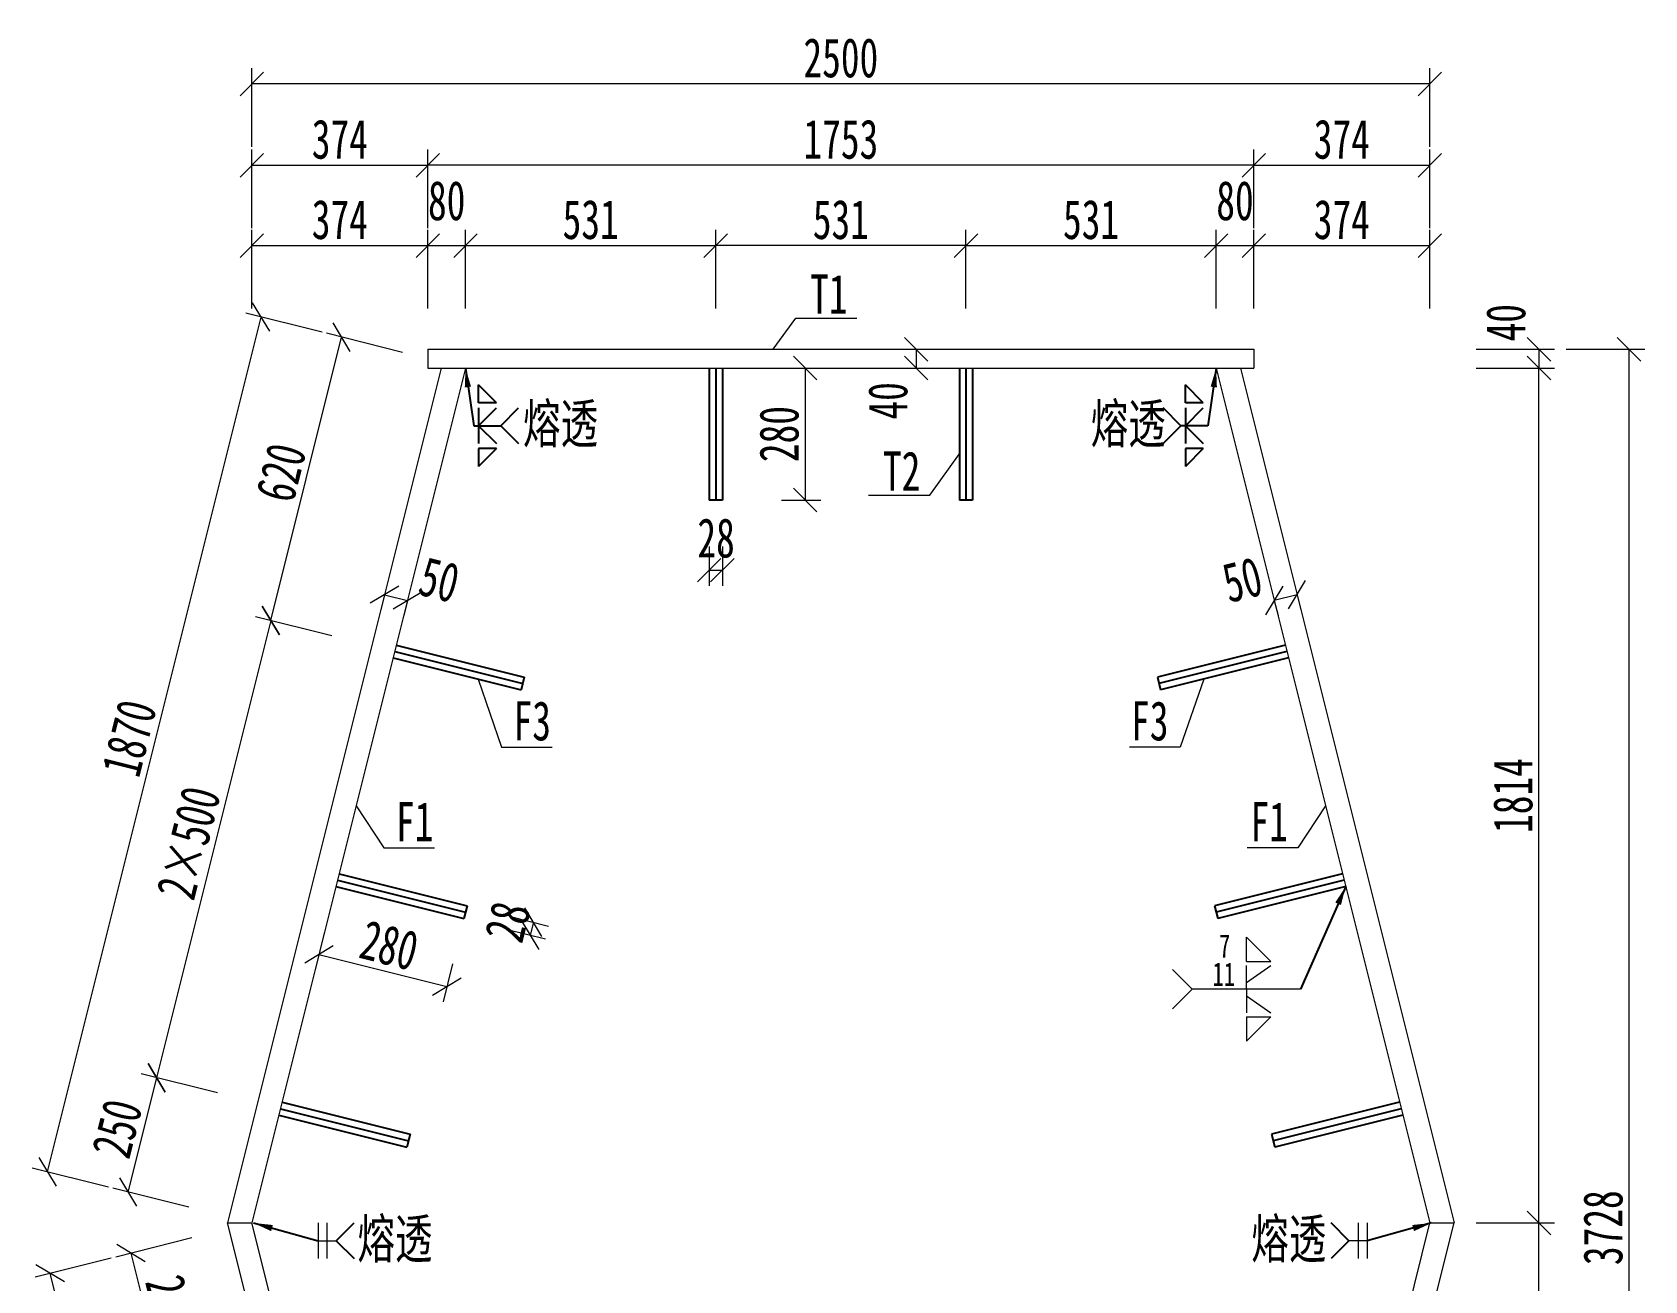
# Model space of a CAD drawing. Header units: millimetres. Extents: x -450182 to -147179, y 306993 to 695793.
# Drawn here: x -425470 to -422048, y 361360 to 364009 of the extents above; entities that cross this region are included whole.
import ezdxf

# ---------------------------------------------------------------- set-up
doc = ezdxf.new("R2010")
doc.units = ezdxf.units.MM
doc.header["$PDMODE"] = 34
doc.linetypes.add('CENTER2', pattern=[28.575, 19.05, -3.175, 3.175, -3.175])
doc.layers.get('Defpoints').update_dxf_attribs({"color": 8})
for name, color, linetype, lineweight in [('标注', 4, 'Continuous', 13), ('横隔板', 6, 'CENTER2', 18), ('细实线', 4, 'Continuous', 15), ('钢板粗线', 1, 'Continuous', 25)]:
    doc.layers.add(name, color=color, linetype=linetype, lineweight=lineweight)
doc.layers.add('焊缝', color=7, linetype='Continuous')
doc.styles.add('111', font='仿宋_GB2312.ttf', dxfattribs={"width": 0.7})
doc.styles.get("Standard").update_dxf_attribs({"font": '仿宋_GB2312.ttf'})
doc.dimstyles.new('200', dxfattribs={"dimscale": 0, "dimtxt": 2.5, "dimasz": 1.5, "dimexe": 1, "dimexo": 1, "dimgap": 0.4, "dimtad": 1, "dimdec": 0, "dimdsep": 46, "dimtxsty": '111', "dimblk": 'OBLIQUE', "dimcen": 0, "dimclrd": 256, "dimclre": 256, "dimclrt": 256, "dimadec": 1, "dimazin": 2, "dimtfac": 1, "dimtdec": 0, "dimtmove": 2, "dimatfit": 3, "dimfxl": 4, "dimfxlon": 1, "dimtolj": 1, "dimlwd": -1, "dimlwe": -1, "dimarcsym": 0})
doc.dimstyles.new('MSteel_1.0_1.0', dxfattribs={"dimtxt": 3, "dimasz": 1.2, "dimexe": 1, "dimexo": 1, "dimgap": 1, "dimtad": 3, "dimtoh": 1, "dimdec": 0, "dimzin": 0, "dimdsep": 46, "dimtxsty": 'Standard', "dimblk": 'ARCHTICK', "dimcen": 0.09, "dimclrd": 3, "dimclre": 3, "dimadec": 0, "dimazin": 0, "dimtfac": 1, "dimtdec": 4, "dimtofl": 0, "dimtmove": 0, "dimatfit": 3, "dimfxl": 1, "dimtolj": 1, "dimtzin": 0, "dimarcsym": 0})

# ---------------------------------------------------------------- blocks, each defined once
blk = doc.blocks.new('_Oblique')
at = {"color": 0, "linetype": 'ByBlock', "lineweight": -2}
blk.add_line((-0.5, -0.5), (0.5, 0.5), dxfattribs=at)
blk = doc.blocks.new('*D638')
at = {"layer": 'Defpoints', "color": 0, "transparency": 16777216}
for p in [(-423595.1, 363336.6), (-423595.1, 363296.6), (-423594.2, 363296.6)]:
    blk.add_point(p, dxfattribs=at)
at = {"layer": '细实线', "transparency": 16777216}
for p, q in [((-423594.2, 363336.6), (-423560.9, 363336.6)), ((-423594.2, 363336.6), (-423594.2, 363296.6)), ((-423594.2, 363296.6), (-423560.9, 363296.6))]:
    blk.add_line(p, q, dxfattribs=at)
at = {"layer": '细实线', "transparency": 16777216, "xscale": 50, "yscale": 50, "zscale": 50}
for p, rotation in [((-423594.2, 363336.6), 90), ((-423594.2, 363296.6), 270)]:
    blk.add_blockref('_Oblique', p, dxfattribs=dict(at, rotation=rotation))
at = {"layer": '细实线', "transparency": 16777216, "insert": (-423653.9, 363227.1), "char_height": 83.33, "attachment_point": 5, "rotation": 90, "style": '111'}
blk.add_mtext('\\A1;40', dxfattribs=at)
blk = doc.blocks.new('*D640')
at = {"layer": 'Defpoints', "color": 0, "transparency": 16777216}
for p in [(-424717.6, 362834.6), (-424669.1, 362822.5), (-424673.8, 362803.7)]:
    blk.add_point(p, dxfattribs=at)
at = {"layer": '细实线', "transparency": 16777216}
for p, q in [((-424722.3, 362815.8), (-424730.4, 362783.5)), ((-424722.3, 362815.8), (-424673.8, 362803.7)), ((-424673.8, 362803.7), (-424681.8, 362771.3))]:
    blk.add_line(p, q, dxfattribs=at)
at = {"layer": '细实线', "transparency": 16777216, "xscale": 50, "yscale": 50, "zscale": 50}
for p, rotation in [((-424722.3, 362815.8), 165.9637565320897), ((-424673.8, 362803.7), 345.9637565320897)]:
    blk.add_blockref('_Oblique', p, dxfattribs=dict(at, rotation=rotation))
at = {"layer": '细实线', "transparency": 16777216, "insert": (-424606.2, 362847.3), "char_height": 83.33, "attachment_point": 5, "rotation": 345.9638, "style": '111'}
blk.add_mtext('\\A1;50', dxfattribs=at)
blk = doc.blocks.new('*D642')
at = {"layer": 'Defpoints', "color": 0, "transparency": 16777216}
for p in [(-424005.5, 363296.6), (-424005.5, 363016.6), (-423829.8, 363016.6)]:
    blk.add_point(p, dxfattribs=at)
at = {"layer": '细实线', "transparency": 16777216}
for p, q in [((-423879.8, 363296.6), (-423796.5, 363296.6)), ((-423829.8, 363296.6), (-423829.8, 363016.6)), ((-423879.8, 363016.6), (-423796.5, 363016.6))]:
    blk.add_line(p, q, dxfattribs=at)
at = {"layer": '细实线', "transparency": 16777216, "xscale": 50, "yscale": 50, "zscale": 50}
for p, rotation in [((-423829.8, 363296.6), 90), ((-423829.8, 363016.6), 270)]:
    blk.add_blockref('_Oblique', p, dxfattribs=dict(at, rotation=rotation))
at = {"layer": '细实线', "transparency": 16777216, "insert": (-423884.8, 363156.6), "char_height": 83.33, "attachment_point": 5, "rotation": 90, "style": '111'}
blk.add_mtext('\\A1;280', dxfattribs=at)
blk = doc.blocks.new('*D643')
at = {"layer": 'Defpoints', "color": 0, "transparency": 16777216}
for p in [(-424033.5, 363016.6), (-424005.5, 363016.6), (-424005.5, 362867.8)]:
    blk.add_point(p, dxfattribs=at)
at = {"layer": '细实线', "transparency": 16777216}
for p, q in [((-424033.5, 362917.8), (-424033.5, 362834.4)), ((-424005.5, 362917.8), (-424005.5, 362834.4)), ((-424033.5, 362867.8), (-424005.5, 362867.8))]:
    blk.add_line(p, q, dxfattribs=at)
at = {"layer": '细实线', "transparency": 16777216, "xscale": 50, "yscale": 50, "zscale": 50, "rotation": 180}
blk.add_blockref('_Oblique', (-424033.5, 362867.8), dxfattribs=at)
at = {"layer": '细实线', "transparency": 16777216, "xscale": 50, "yscale": 50, "zscale": 50}
blk.add_blockref('_Oblique', (-424005.5, 362867.8), dxfattribs=at)
at = {"layer": '细实线', "transparency": 16777216, "insert": (-424018.8, 362935.7), "char_height": 83.33, "attachment_point": 5, "style": '111'}
blk.add_mtext('\\A1;28', dxfattribs=at)
blk = doc.blocks.new('*D644')
at = {"layer": 'Defpoints', "color": 0, "transparency": 16777216}
for p in [(-424825.5, 362196.6), (-424553.9, 362128.7), (-424590, 361984.3)]:
    blk.add_point(p, dxfattribs=at)
at = {"layer": '细实线', "transparency": 16777216}
for p, q in [((-424849.5, 362100.7), (-424869.7, 362019.8)), ((-424861.6, 362052.2), (-424590, 361984.3)), ((-424577.9, 362032.8), (-424598.1, 361951.9))]:
    blk.add_line(p, q, dxfattribs=at)
at = {"layer": '细实线', "transparency": 16777216, "xscale": 50, "yscale": 50, "zscale": 50}
for p, rotation in [((-424861.6, 362052.2), 165.9637565322815), ((-424590, 361984.3), 345.9637565322815)]:
    blk.add_blockref('_Oblique', p, dxfattribs=dict(at, rotation=rotation))
at = {"layer": '细实线', "transparency": 16777216, "insert": (-424712.5, 362071.6), "char_height": 83.33, "attachment_point": 5, "rotation": 345.9638, "style": '111'}
blk.add_mtext('\\A1;280', dxfattribs=at)
blk = doc.blocks.new('*D645')
at = {"layer": 'Defpoints', "color": 0, "transparency": 16777216}
for p in [(-424547.1, 362155.8), (-424553.9, 362128.7), (-424413.3, 362093.5)]:
    blk.add_point(p, dxfattribs=at)
at = {"layer": '细实线', "transparency": 16777216}
for p, q in [((-424461.8, 362105.7), (-424380.9, 362085.4)), ((-424455, 362132.8), (-424374.1, 362112.6)), ((-424406.5, 362120.7), (-424413.3, 362093.5))]:
    blk.add_line(p, q, dxfattribs=at)
at = {"layer": '细实线', "transparency": 16777216, "xscale": 50, "yscale": 50, "zscale": 50}
for p, rotation in [((-424406.5, 362120.7), 75.96375653210245), ((-424413.3, 362093.5), 255.9637565321024)]:
    blk.add_blockref('_Oblique', p, dxfattribs=dict(at, rotation=rotation))
at = {"layer": '细实线', "transparency": 16777216, "insert": (-424461, 362121.6), "char_height": 83.33, "attachment_point": 5, "rotation": 75.9638, "style": '111'}
blk.add_mtext('\\A1;28', dxfattribs=at)
blk = doc.blocks.new('*D915')
at = {"layer": 'Defpoints', "color": 0, "transparency": 16777216}
for p in [(-424630.5, 363556.5), (-424630.5, 363296.6), (-425004, 361482.6)]:
    blk.add_point(p, dxfattribs=at)
at = {"layer": '标注', "transparency": 16777216}
for p, q in [((-425004, 363423.1), (-425004, 363589.8)), ((-424630.5, 363423.1), (-424630.5, 363589.8)), ((-425004, 363556.5), (-424630.5, 363556.5))]:
    blk.add_line(p, q, dxfattribs=at)
at = {"layer": '标注', "transparency": 16777216, "xscale": 49.99999999999995, "yscale": 49.99999999999995, "zscale": 49.99999999999995, "rotation": 180}
blk.add_blockref('_Oblique', (-425004, 363556.5), dxfattribs=at)
at = {"layer": '标注', "transparency": 16777216, "xscale": 49.99999999999995, "yscale": 49.99999999999995, "zscale": 49.99999999999995}
blk.add_blockref('_Oblique', (-424630.5, 363556.5), dxfattribs=at)
at = {"layer": '标注', "transparency": 16777216, "insert": (-424817.3, 363611.5), "char_height": 83.33, "attachment_point": 5, "style": '111'}
blk.add_mtext('\\A1;374', dxfattribs=at)
blk = doc.blocks.new('*D916')
at = {"layer": 'Defpoints', "color": 0, "transparency": 16777216}
for p in [(-424550.5, 363556.5), (-424630.5, 363296.6), (-424550.5, 363296.6)]:
    blk.add_point(p, dxfattribs=at)
at = {"layer": '标注', "transparency": 16777216}
for p, q in [((-424630.5, 363423.1), (-424630.5, 363589.8)), ((-424550.5, 363423.1), (-424550.5, 363589.8)), ((-424630.5, 363556.5), (-424550.5, 363556.5))]:
    blk.add_line(p, q, dxfattribs=at)
at = {"layer": '标注', "transparency": 16777216, "xscale": 49.99999999999995, "yscale": 49.99999999999995, "zscale": 49.99999999999995, "rotation": 180}
blk.add_blockref('_Oblique', (-424630.5, 363556.5), dxfattribs=at)
at = {"layer": '标注', "transparency": 16777216, "xscale": 49.99999999999995, "yscale": 49.99999999999995, "zscale": 49.99999999999995}
blk.add_blockref('_Oblique', (-424550.5, 363556.5), dxfattribs=at)
at = {"layer": '标注', "transparency": 16777216, "insert": (-424590.5, 363651.5), "char_height": 83.33, "attachment_point": 5, "style": '111'}
blk.add_mtext('\\A1;80', dxfattribs=at)
blk = doc.blocks.new('*D662')
at = {"layer": 'Defpoints', "color": 0, "transparency": 16777216}
for p in [(-424019.5, 363556.5), (-424550.5, 363296.6), (-424019.5, 363296.6)]:
    blk.add_point(p, dxfattribs=at)
at = {"layer": '标注', "transparency": 16777216}
for p, q in [((-424550.5, 363423.1), (-424550.5, 363589.8)), ((-424019.5, 363423.1), (-424019.5, 363589.8)), ((-424550.5, 363556.5), (-424019.5, 363556.5))]:
    blk.add_line(p, q, dxfattribs=at)
at = {"layer": '标注', "transparency": 16777216, "xscale": 49.99999999999995, "yscale": 49.99999999999995, "zscale": 49.99999999999995, "rotation": 180}
blk.add_blockref('_Oblique', (-424550.5, 363556.5), dxfattribs=at)
at = {"layer": '标注', "transparency": 16777216, "xscale": 49.99999999999995, "yscale": 49.99999999999995, "zscale": 49.99999999999995}
blk.add_blockref('_Oblique', (-424019.5, 363556.5), dxfattribs=at)
at = {"layer": '标注', "transparency": 16777216, "insert": (-424285, 363611.5), "char_height": 83.33, "attachment_point": 5, "style": '111'}
blk.add_mtext('\\A1;531', dxfattribs=at)
blk = doc.blocks.new('*D917')
at = {"layer": 'Defpoints', "color": 0, "transparency": 16777216}
for p in [(-422957.5, 363556.5), (-423488.5, 363296.6), (-422957.5, 363296.6)]:
    blk.add_point(p, dxfattribs=at)
at = {"layer": '标注', "transparency": 16777216}
for p, q in [((-423488.5, 363423.1), (-423488.5, 363589.8)), ((-422957.5, 363423.1), (-422957.5, 363589.8)), ((-423488.5, 363556.5), (-422957.5, 363556.5))]:
    blk.add_line(p, q, dxfattribs=at)
at = {"layer": '标注', "transparency": 16777216, "xscale": 49.99999999999995, "yscale": 49.99999999999995, "zscale": 49.99999999999995, "rotation": 180}
blk.add_blockref('_Oblique', (-423488.5, 363556.5), dxfattribs=at)
at = {"layer": '标注', "transparency": 16777216, "xscale": 49.99999999999995, "yscale": 49.99999999999995, "zscale": 49.99999999999995}
blk.add_blockref('_Oblique', (-422957.5, 363556.5), dxfattribs=at)
at = {"layer": '标注', "transparency": 16777216, "insert": (-423223, 363611.5), "char_height": 83.33, "attachment_point": 5, "style": '111'}
blk.add_mtext('\\A1;531', dxfattribs=at)
blk = doc.blocks.new('*D663')
at = {"layer": 'Defpoints', "color": 0, "transparency": 16777216}
for p in [(-422877.5, 363556.5), (-422957.5, 363296.6), (-422877.5, 363296.6)]:
    blk.add_point(p, dxfattribs=at)
at = {"layer": '标注', "transparency": 16777216}
for p, q in [((-422957.5, 363423.1), (-422957.5, 363589.8)), ((-422877.5, 363423.1), (-422877.5, 363589.8)), ((-422957.5, 363556.5), (-422877.5, 363556.5))]:
    blk.add_line(p, q, dxfattribs=at)
at = {"layer": '标注', "transparency": 16777216, "xscale": 49.99999999999995, "yscale": 49.99999999999995, "zscale": 49.99999999999995, "rotation": 180}
blk.add_blockref('_Oblique', (-422957.5, 363556.5), dxfattribs=at)
at = {"layer": '标注', "transparency": 16777216, "xscale": 49.99999999999995, "yscale": 49.99999999999995, "zscale": 49.99999999999995}
blk.add_blockref('_Oblique', (-422877.5, 363556.5), dxfattribs=at)
at = {"layer": '标注', "transparency": 16777216, "insert": (-422917.5, 363651.5), "char_height": 83.33, "attachment_point": 5, "style": '111'}
blk.add_mtext('\\A1;80', dxfattribs=at)
blk = doc.blocks.new('*D918')
at = {"layer": 'Defpoints', "color": 0, "transparency": 16777216}
for p in [(-422504, 363556.5), (-422877.5, 363296.6), (-422504, 361482.6)]:
    blk.add_point(p, dxfattribs=at)
at = {"layer": '标注', "transparency": 16777216}
for p, q in [((-422877.5, 363423.1), (-422877.5, 363589.8)), ((-422504, 363423.1), (-422504, 363589.8)), ((-422877.5, 363556.5), (-422504, 363556.5))]:
    blk.add_line(p, q, dxfattribs=at)
at = {"layer": '标注', "transparency": 16777216, "xscale": 49.99999999999995, "yscale": 49.99999999999995, "zscale": 49.99999999999995, "rotation": 180}
blk.add_blockref('_Oblique', (-422877.5, 363556.5), dxfattribs=at)
at = {"layer": '标注', "transparency": 16777216, "xscale": 49.99999999999995, "yscale": 49.99999999999995, "zscale": 49.99999999999995}
blk.add_blockref('_Oblique', (-422504, 363556.5), dxfattribs=at)
at = {"layer": '标注', "transparency": 16777216, "insert": (-422690.8, 363611.5), "char_height": 83.33, "attachment_point": 5, "style": '111'}
blk.add_mtext('\\A1;374', dxfattribs=at)
blk = doc.blocks.new('*D919')
at = {"layer": 'Defpoints', "color": 0, "transparency": 16777216}
for p in [(-424630.5, 363726.9), (-424630.5, 363336.6), (-422877.5, 363336.6)]:
    blk.add_point(p, dxfattribs=at)
at = {"layer": '标注', "transparency": 16777216}
for p, q in [((-424630.5, 363593.6), (-424630.5, 363760.3)), ((-422877.5, 363593.6), (-422877.5, 363760.3)), ((-422877.5, 363726.9), (-424630.5, 363726.9))]:
    blk.add_line(p, q, dxfattribs=at)
at = {"layer": '标注', "transparency": 16777216, "xscale": 49.99999999999995, "yscale": 49.99999999999995, "zscale": 49.99999999999995, "rotation": 180}
blk.add_blockref('_Oblique', (-424630.5, 363726.9), dxfattribs=at)
at = {"layer": '标注', "transparency": 16777216, "xscale": 49.99999999999995, "yscale": 49.99999999999995, "zscale": 49.99999999999995}
blk.add_blockref('_Oblique', (-422877.5, 363726.9), dxfattribs=at)
at = {"layer": '标注', "transparency": 16777216, "insert": (-423754, 363781.9), "char_height": 83.33, "attachment_point": 5, "style": '111'}
blk.add_mtext('\\A1;1753', dxfattribs=at)
blk = doc.blocks.new('*D664')
at = {"layer": 'Defpoints', "color": 0, "transparency": 16777216}
for p in [(-425004, 363899.6), (-425004, 361482.6), (-422504, 361482.6)]:
    blk.add_point(p, dxfattribs=at)
at = {"layer": '细实线', "transparency": 16777216}
for p, q in [((-425004, 363766.2), (-425004, 363932.9)), ((-422504, 363766.2), (-422504, 363932.9)), ((-422504, 363899.6), (-425004, 363899.6))]:
    blk.add_line(p, q, dxfattribs=at)
at = {"layer": '细实线', "transparency": 16777216, "xscale": 50.00000000000004, "yscale": 50.00000000000004, "zscale": 50.00000000000004, "rotation": 180}
blk.add_blockref('_Oblique', (-425004, 363899.6), dxfattribs=at)
at = {"layer": '细实线', "transparency": 16777216, "xscale": 50.00000000000004, "yscale": 50.00000000000004, "zscale": 50.00000000000004}
blk.add_blockref('_Oblique', (-422504, 363899.6), dxfattribs=at)
at = {"layer": '细实线', "transparency": 16777216, "insert": (-423754, 363954.6), "char_height": 83.33, "attachment_point": 5, "style": '111'}
blk.add_mtext('\\A1;2500', dxfattribs=at)
blk = doc.blocks.new('*D667')
at = {"layer": 'Defpoints', "color": 0, "transparency": 16777216}
for p in [(-422504, 361482.6), (-422272.5, 361482.6), (-422957.5, 359668.6)]:
    blk.add_point(p, dxfattribs=at)
at = {"layer": '细实线', "transparency": 16777216}
for p, q in [((-422405.8, 361482.6), (-422239.1, 361482.6)), ((-422272.5, 359668.6), (-422272.5, 361482.6)), ((-422405.8, 359668.6), (-422239.1, 359668.6))]:
    blk.add_line(p, q, dxfattribs=at)
at = {"layer": '细实线', "transparency": 16777216, "xscale": 50.00000000000004, "yscale": 50.00000000000004, "zscale": 50.00000000000004}
for p, rotation in [((-422272.5, 361482.6), 90), ((-422272.5, 359668.6), 270)]:
    blk.add_blockref('_Oblique', p, dxfattribs=dict(at, rotation=rotation))
at = {"layer": '细实线', "transparency": 16777216, "insert": (-422327.5, 360575.6), "char_height": 83.33, "attachment_point": 5, "rotation": 90, "style": '111'}
blk.add_mtext('\\A1;1814', dxfattribs=at)
blk = doc.blocks.new('*D668')
at = {"layer": 'Defpoints', "color": 0, "transparency": 16777216}
for p in [(-422957.5, 363296.6), (-422272.5, 363296.6), (-422504, 361482.6)]:
    blk.add_point(p, dxfattribs=at)
at = {"layer": '细实线', "transparency": 16777216}
for p, q in [((-422405.8, 363296.6), (-422239.1, 363296.6)), ((-422272.5, 361482.6), (-422272.5, 363296.6)), ((-422405.8, 361482.6), (-422239.1, 361482.6))]:
    blk.add_line(p, q, dxfattribs=at)
at = {"layer": '细实线', "transparency": 16777216, "xscale": 50.00000000000004, "yscale": 50.00000000000004, "zscale": 50.00000000000004}
for p, rotation in [((-422272.5, 363296.6), 90), ((-422272.5, 361482.6), 270)]:
    blk.add_blockref('_Oblique', p, dxfattribs=dict(at, rotation=rotation))
at = {"layer": '细实线', "transparency": 16777216, "insert": (-422327.5, 362389.6), "char_height": 83.33, "attachment_point": 5, "rotation": 90, "style": '111'}
blk.add_mtext('\\A1;1814', dxfattribs=at)
blk = doc.blocks.new('*D669')
at = {"layer": 'Defpoints', "color": 0, "transparency": 16777216}
for p in [(-422877.5, 363336.6), (-422877.5, 363296.6), (-422272.5, 363296.6)]:
    blk.add_point(p, dxfattribs=at)
at = {"layer": '标注', "transparency": 16777216}
for p, q in [((-422405.8, 363336.6), (-422239.1, 363336.6)), ((-422272.5, 363336.6), (-422272.5, 363296.6)), ((-422405.8, 363296.6), (-422239.1, 363296.6))]:
    blk.add_line(p, q, dxfattribs=at)
at = {"layer": '标注', "transparency": 16777216, "xscale": 49.99999999999995, "yscale": 49.99999999999995, "zscale": 49.99999999999995}
for p, rotation in [((-422272.5, 363336.6), 90), ((-422272.5, 363296.6), 270)]:
    blk.add_blockref('_Oblique', p, dxfattribs=dict(at, rotation=rotation))
at = {"layer": '标注', "transparency": 16777216, "insert": (-422342.4, 363392.8), "char_height": 83.33, "attachment_point": 5, "rotation": 90, "style": '111'}
blk.add_mtext('\\A1;40', dxfattribs=at)
blk = doc.blocks.new('*D670')
at = {"layer": 'Defpoints', "color": 0, "transparency": 16777216}
for p in [(-422877.5, 363336.6), (-422081.2, 363336.6), (-422877.5, 359608.6)]:
    blk.add_point(p, dxfattribs=at)
at = {"layer": '标注', "transparency": 16777216}
for p, q in [((-422214.6, 363336.6), (-422047.9, 363336.6)), ((-422081.2, 359608.6), (-422081.2, 363336.6)), ((-422214.6, 359608.6), (-422047.9, 359608.6))]:
    blk.add_line(p, q, dxfattribs=at)
at = {"layer": '标注', "transparency": 16777216, "xscale": 49.99999999999995, "yscale": 49.99999999999995, "zscale": 49.99999999999995}
for p, rotation in [((-422081.2, 363336.6), 90), ((-422081.2, 359608.6), 270)]:
    blk.add_blockref('_Oblique', p, dxfattribs=dict(at, rotation=rotation))
at = {"layer": '标注', "transparency": 16777216, "insert": (-422136.2, 361472.6), "char_height": 83.33, "attachment_point": 5, "rotation": 90, "style": '111'}
blk.add_mtext('\\A1;3728', dxfattribs=at)
blk = doc.blocks.new('28-280加劲 无过焊孔')
at = {"layer": 'Defpoints'}
blk.add_line((0, 0), (0, -280), dxfattribs=at)
at = {"layer": '钢板粗线'}
for p, q in [((-14, 0), (-14, -280)), ((14, 0), (14, -280)), ((14, -280), (-14, -280))]:
    blk.add_line(p, q, dxfattribs=at)
blk = doc.blocks.new('*D681')
at = {"layer": 'Defpoints', "color": 0, "transparency": 16777216}
for p in [(-424630.5, 363726.9), (-424630.5, 363467), (-425004, 361653)]:
    blk.add_point(p, dxfattribs=at)
at = {"layer": '标注', "transparency": 16777216}
for p, q in [((-425004, 363593.6), (-425004, 363760.3)), ((-424630.5, 363593.6), (-424630.5, 363760.3)), ((-425004, 363726.9), (-424630.5, 363726.9))]:
    blk.add_line(p, q, dxfattribs=at)
at = {"layer": '标注', "transparency": 16777216, "xscale": 49.99999999999995, "yscale": 49.99999999999995, "zscale": 49.99999999999995, "rotation": 180}
blk.add_blockref('_Oblique', (-425004, 363726.9), dxfattribs=at)
at = {"layer": '标注', "transparency": 16777216, "xscale": 49.99999999999995, "yscale": 49.99999999999995, "zscale": 49.99999999999995}
blk.add_blockref('_Oblique', (-424630.5, 363726.9), dxfattribs=at)
at = {"layer": '标注', "transparency": 16777216, "insert": (-424817.3, 363781.9), "char_height": 83.33, "attachment_point": 5, "style": '111'}
blk.add_mtext('\\A1;374', dxfattribs=at)
blk = doc.blocks.new('*D682')
at = {"layer": 'Defpoints', "color": 0, "transparency": 16777216}
for p in [(-422504, 363726.9), (-422877.5, 363467), (-422504, 361653)]:
    blk.add_point(p, dxfattribs=at)
at = {"layer": '标注', "transparency": 16777216}
for p, q in [((-422877.5, 363593.6), (-422877.5, 363760.3)), ((-422504, 363593.6), (-422504, 363760.3)), ((-422877.5, 363726.9), (-422504, 363726.9))]:
    blk.add_line(p, q, dxfattribs=at)
at = {"layer": '标注', "transparency": 16777216, "xscale": 49.99999999999995, "yscale": 49.99999999999995, "zscale": 49.99999999999995, "rotation": 180}
blk.add_blockref('_Oblique', (-422877.5, 363726.9), dxfattribs=at)
at = {"layer": '标注', "transparency": 16777216, "xscale": 49.99999999999995, "yscale": 49.99999999999995, "zscale": 49.99999999999995}
blk.add_blockref('_Oblique', (-422504, 363726.9), dxfattribs=at)
at = {"layer": '标注', "transparency": 16777216, "insert": (-422690.8, 363781.9), "char_height": 83.33, "attachment_point": 5, "style": '111'}
blk.add_mtext('\\A1;374', dxfattribs=at)
blk = doc.blocks.new('*D734')
at = {"layer": 'Defpoints', "color": 0, "transparency": 16777216}
for p in [(-424019.5, 363556.5), (-424019.5, 363296.6), (-423488.5, 363296.6)]:
    blk.add_point(p, dxfattribs=at)
at = {"layer": '标注', "transparency": 16777216}
for p, q in [((-424019.5, 363423.1), (-424019.5, 363589.8)), ((-423488.5, 363423.1), (-423488.5, 363589.8)), ((-423488.5, 363556.5), (-424019.5, 363556.5))]:
    blk.add_line(p, q, dxfattribs=at)
at = {"layer": '标注', "transparency": 16777216, "xscale": 49.99999999999987, "yscale": 49.99999999999987, "zscale": 49.99999999999987, "rotation": 180}
blk.add_blockref('_Oblique', (-424019.5, 363556.5), dxfattribs=at)
at = {"layer": '标注', "transparency": 16777216, "xscale": 49.99999999999987, "yscale": 49.99999999999987, "zscale": 49.99999999999987}
blk.add_blockref('_Oblique', (-423488.5, 363556.5), dxfattribs=at)
at = {"layer": '标注', "transparency": 16777216, "insert": (-423754, 363611.5), "char_height": 83.33, "attachment_point": 5, "style": '111'}
blk.add_mtext('\\A1;531', dxfattribs=at)
blk = doc.blocks.new('*D751')
at = {"layer": 'Defpoints', "color": 0, "transparency": 16777216}
for p in [(-422839, 362822.5), (-422790.5, 362834.6), (-422834.3, 362803.7)]:
    blk.add_point(p, dxfattribs=at)
at = {"layer": '细实线', "transparency": 16777216}
for p, q in [((-422785.8, 362815.8), (-422834.3, 362803.7)), ((-422834.3, 362803.7), (-422826.2, 362771.3)), ((-422785.8, 362815.8), (-422777.7, 362783.5))]:
    blk.add_line(p, q, dxfattribs=at)
at = {"layer": '细实线', "transparency": 16777216, "xscale": 50, "yscale": 50, "zscale": 50}
for p, rotation in [((-422834.3, 362803.7), 194.0362434679103), ((-422785.8, 362815.8), 14.03624346791034)]:
    blk.add_blockref('_Oblique', p, dxfattribs=dict(at, rotation=rotation))
at = {"layer": '细实线', "transparency": 16777216, "insert": (-422901.9, 362847.3), "char_height": 83.33, "attachment_point": 5, "rotation": 14.0362, "style": '111'}
blk.add_mtext('\\A1;50', dxfattribs=at)
blk = doc.blocks.new('*D805')
at = {"layer": 'Defpoints', "color": 0, "transparency": 16777216}
for p in [(-424700.9, 362695.2), (-425206.2, 361790.8), (-424943.4, 361725.1)]:
    blk.add_point(p, dxfattribs=at)
at = {"layer": '标注', "transparency": 16777216}
for p, q in [((-424963.7, 362761), (-425206.2, 361790.8)), ((-424834.4, 362728.6), (-424996, 362769)), ((-425076.9, 361758.5), (-425238.6, 361798.9))]:
    blk.add_line(p, q, dxfattribs=at)
at = {"layer": '标注', "transparency": 16777216, "xscale": 50, "yscale": 50, "zscale": 50}
for p, rotation in [((-424963.7, 362761), 75.96375653227655), ((-425206.2, 361790.8), 255.9637565322766)]:
    blk.add_blockref('_Oblique', p, dxfattribs=dict(at, rotation=rotation))
at = {"layer": '标注', "transparency": 16777216, "insert": (-425138.3, 362289.2), "char_height": 83.33, "attachment_point": 5, "rotation": 75.9638, "style": '111'}
blk.add_mtext('\\A1;2×500', dxfattribs=at)
blk = doc.blocks.new('*D806')
at = {"layer": 'Defpoints', "color": 0, "transparency": 16777216}
for p in [(-424943.4, 361725.1), (-425266.9, 361548.3), (-425004, 361482.6)]:
    blk.add_point(p, dxfattribs=at)
at = {"layer": '标注', "transparency": 16777216}
for p, q in [((-425076.9, 361758.5), (-425238.6, 361798.9)), ((-425206.2, 361790.8), (-425266.9, 361548.3)), ((-425137.5, 361515.9), (-425299.2, 361556.4))]:
    blk.add_line(p, q, dxfattribs=at)
at = {"layer": '标注', "transparency": 16777216, "xscale": 50, "yscale": 50, "zscale": 50}
for p, rotation in [((-425206.2, 361790.8), 75.96375653126464), ((-425266.9, 361548.3), 255.9637565312646)]:
    blk.add_blockref('_Oblique', p, dxfattribs=dict(at, rotation=rotation))
at = {"layer": '标注', "transparency": 16777216, "insert": (-425289.9, 361682.9), "char_height": 83.33, "attachment_point": 5, "rotation": 75.9638, "style": '111'}
blk.add_mtext('\\A1;250', dxfattribs=at)
blk = doc.blocks.new('*D807')
at = {"layer": 'Defpoints', "color": 0, "transparency": 16777216}
for p in [(-425004, 361482.6), (-424943.4, 361240), (-425199.9, 361175.9)]:
    blk.add_point(p, dxfattribs=at)
at = {"layer": '标注', "transparency": 16777216}
for p, q in [((-425131.1, 361450.8), (-425292.8, 361410.4)), ((-425260.5, 361418.5), (-425199.9, 361175.9)), ((-425070.5, 361208.3), (-425232.2, 361167.8))]:
    blk.add_line(p, q, dxfattribs=at)
at = {"layer": '标注', "transparency": 16777216, "xscale": 50, "yscale": 50, "zscale": 50}
for p, rotation in [((-425260.5, 361418.5), 104.0362434683212), ((-425199.9, 361175.9), 284.0362434683212)]:
    blk.add_blockref('_Oblique', p, dxfattribs=dict(at, rotation=rotation))
at = {"layer": '标注', "transparency": 16777216, "insert": (-425176.8, 361310.5), "char_height": 83.33, "attachment_point": 5, "rotation": 284.0362, "style": '111'}
blk.add_mtext('\\A1;250', dxfattribs=at)
blk = doc.blocks.new('*D821')
at = {"layer": 'Defpoints', "color": 0, "transparency": 16777216}
for p in [(-424813.4, 363362.3), (-424550.5, 363296.6), (-424700.9, 362695.2)]:
    blk.add_point(p, dxfattribs=at)
at = {"layer": '标注', "transparency": 16777216}
for p, q in [((-424684, 363329.9), (-424845.7, 363370.4)), ((-424963.7, 362761), (-424813.4, 363362.3)), ((-424834.4, 362728.6), (-424996, 362769))]:
    blk.add_line(p, q, dxfattribs=at)
at = {"layer": '标注', "transparency": 16777216, "xscale": 49.99999999999987, "yscale": 49.99999999999987, "zscale": 49.99999999999987}
for p, rotation in [((-424813.4, 363362.3), 75.96375653207222), ((-424963.7, 362761), 255.9637565320722)]:
    blk.add_blockref('_Oblique', p, dxfattribs=dict(at, rotation=rotation))
at = {"layer": '标注', "transparency": 16777216, "insert": (-424941.9, 363075), "char_height": 83.33, "attachment_point": 5, "rotation": 75.9638, "style": '111'}
blk.add_mtext('\\A1;620', dxfattribs=at)
blk = doc.blocks.new('*D1016')
at = {"layer": 'Defpoints', "color": 0, "transparency": 16777216}
for p in [(-425004, 361482.6), (-425431.9, 361375.6), (-424550.5, 359668.6)]:
    blk.add_point(p, dxfattribs=at)
at = {"layer": '标注', "transparency": 16777216}
for p, q in [((-425302.6, 361407.9), (-425464.2, 361367.5)), ((-424978.4, 359561.6), (-425431.9, 361375.6)), ((-424849.1, 359593.9), (-425010.7, 359553.5))]:
    blk.add_line(p, q, dxfattribs=at)
at = {"layer": '标注', "transparency": 16777216, "xscale": 49.99999999999987, "yscale": 49.99999999999987, "zscale": 49.99999999999987}
for p, rotation in [((-425431.9, 361375.6), 104.0362434679265), ((-424978.4, 359561.6), 284.0362434679265)]:
    blk.add_blockref('_Oblique', p, dxfattribs=dict(at, rotation=rotation))
at = {"layer": '标注', "transparency": 16777216, "insert": (-425151.8, 360481.9), "char_height": 83.33, "attachment_point": 5, "rotation": 284.0362, "style": '111'}
blk.add_mtext('\\A1;1870', dxfattribs=at)
blk = doc.blocks.new('*D1017')
at = {"layer": 'Defpoints', "color": 0, "transparency": 16777216}
for p in [(-424984.2, 363405), (-424550.5, 363296.6), (-425004, 361482.6)]:
    blk.add_point(p, dxfattribs=at)
at = {"layer": '标注', "transparency": 16777216}
for p, q in [((-425437.7, 361591), (-424984.2, 363405)), ((-424854.9, 363372.7), (-425016.6, 363413.1)), ((-425308.4, 361558.7), (-425470.1, 361599.1))]:
    blk.add_line(p, q, dxfattribs=at)
at = {"layer": '标注', "transparency": 16777216, "xscale": 49.99999999999987, "yscale": 49.99999999999987, "zscale": 49.99999999999987}
for p, rotation in [((-424984.2, 363405), 75.96375653207353), ((-425437.7, 361591), 255.9637565320735)]:
    blk.add_blockref('_Oblique', p, dxfattribs=dict(at, rotation=rotation))
at = {"layer": '标注', "transparency": 16777216, "insert": (-425264.3, 362511.3), "char_height": 83.33, "attachment_point": 5, "rotation": 75.9638, "style": '111'}
blk.add_mtext('\\A1;1870', dxfattribs=at)
blk = doc.blocks.new('_ArchTick')
at = {"color": 0, "linetype": 'ByBlock', "const_width": 0.15}
blk.add_lwpolyline([(-0.5, -0.5), (0.5, 0.5)], dxfattribs=at)

msp = doc.modelspace()

# ---------------------------------------------------------------- linework, layer by layer
at = {"layer": '标注'}
for p, q in [((-423897.3, 363336.6), (-423849.6, 363402.8)), ((-423849.6, 363402.8), (-423719.8, 363402.8)), ((-424863.4, 361482.6), (-424863.4, 361407)), ((-424844.8, 361482.6), (-424844.8, 361407)), ((-422655.9, 361482.6), (-422655.9, 361407)), ((-422637.3, 361482.6), (-422637.3, 361407)), ((-424863.4, 361444.8), (-424825, 361444.8)), ((-422637.3, 361444.8), (-422675.7, 361444.8))]:
    msp.add_line(p, q, dxfattribs=at)
at = {"layer": '横隔板', "color": 2, "ltscale": 550}
for p, q in [((-424630.5, 363336.6), (-422877.5, 363336.6)), ((-424630.5, 363336.6), (-424630.5, 363296.6)), ((-422877.5, 363336.6), (-422877.5, 363296.6)), ((-424602.1, 363296.6), (-425055.6, 361482.6)), ((-424550.5, 363296.6), (-425004, 361482.6)), ((-424630.5, 363296.6), (-422877.5, 363296.6)), ((-422957.5, 363296.6), (-422504, 361482.6)), ((-422906, 363296.6), (-422452.5, 361482.6)), ((-424602.1, 359668.6), (-425055.6, 361482.6)), ((-425055.6, 361482.6), (-425004, 361482.6)), ((-424550.5, 359668.6), (-425004, 361482.6)), ((-422957.5, 359668.6), (-422504, 361482.6)), ((-422906, 359668.6), (-422452.5, 361482.6)), ((-422504, 361482.6), (-422452.5, 361482.6))]:
    msp.add_line(p, q, dxfattribs=at)
at = {"layer": '焊缝', "color": 4}
for p, q in [((-424550.5, 363296.6), (-424532.6, 363174.4)), ((-422957.5, 363296.6), (-422975.5, 363174.4)), ((-424484.9, 363223), (-424522.7, 363260.8)), ((-424522.7, 363223), (-424522.7, 363260.8)), ((-423022.9, 363223), (-423022.9, 363260.8)), ((-422985.1, 363223), (-423022.9, 363260.8)), ((-424484.9, 363223), (-424522.7, 363223)), ((-424522.7, 363174.4), (-424484.9, 363212.2)), ((-424522.7, 363212.2), (-424522.7, 363136.6)), ((-424475.9, 363174.4), (-424438.1, 363212.2)), ((-423032.2, 363174.4), (-423070, 363212.2)), ((-422985.1, 363223), (-423022.9, 363223)), ((-423022.9, 363174.4), (-422985.1, 363212.2)), ((-423022.9, 363212.2), (-423022.9, 363136.6)), ((-424532.6, 363174.4), (-424475.9, 363174.4)), ((-424522.7, 363174.4), (-424484.9, 363136.6)), ((-424475.9, 363174.4), (-424438.1, 363136.6)), ((-423032.2, 363174.4), (-423070, 363136.6)), ((-422975.5, 363174.4), (-423032.2, 363174.4)), ((-423022.9, 363174.4), (-422985.1, 363136.6)), ((-424484.9, 363125.8), (-424522.7, 363125.8)), ((-424522.7, 363125.8), (-424522.7, 363088)), ((-424484.9, 363125.8), (-424522.7, 363088)), ((-423022.9, 363125.8), (-423022.9, 363088)), ((-422985.1, 363125.8), (-423022.9, 363125.8)), ((-422985.1, 363125.8), (-423022.9, 363088)), ((-425000.4, 361482.6), (-424863.4, 361444.8)), ((-424825, 361444.8), (-424787.2, 361482.6)), ((-422675.7, 361444.8), (-422713.5, 361482.6)), ((-422500.4, 361482.6), (-422637.3, 361444.8)), ((-424825, 361444.8), (-424787.2, 361407)), ((-422675.7, 361444.8), (-422713.5, 361407))]:
    msp.add_line(p, q, dxfattribs=at)
for points in [[(-424552.1, 363255.5), (-424538.8, 363257.2), (-424550.5, 363296.6)], [(-422955.9, 363255.5), (-422969.3, 363257.2), (-422957.5, 363296.6)], [(-424963.1, 361465.3), (-424959.5, 361478.3), (-425000.4, 361482.6)], [(-422537.6, 361465.3), (-422541.2, 361478.3), (-422500.4, 361482.6)]]:
    msp.add_solid(points, dxfattribs=at)
at = {"layer": '细实线'}
for p, q in [((-423565.5, 363027.3), (-423502.5, 363114.7)), ((-423695.3, 363027.3), (-423565.5, 363027.3)), ((-424524, 362636.6), (-424474.2, 362492.4)), ((-422984, 362636.6), (-423033.9, 362492.4)), ((-424474.2, 362492.4), (-424366.9, 362492.4)), ((-423033.9, 362492.4), (-423141.2, 362492.4)), ((-424782.7, 362368), (-424723.7, 362278.6)), ((-422725.4, 362368), (-422784.4, 362278.6)), ((-424723.7, 362278.6), (-424616.4, 362278.6)), ((-422784.4, 362278.6), (-422891.7, 362278.6)), ((-422893.1, 362037.5), (-422893.1, 362088.8)), ((-422841.8, 362037.5), (-422893.1, 362088.8)), ((-422893.1, 362037.5), (-422841.8, 362037.5)), ((-423008.1, 361978.6), (-423049.8, 362020.3)), ((-422893.1, 361978.6), (-422893.1, 362028.9)), ((-422893.1, 361992.6), (-422841.8, 362028.9)), ((-423008.1, 361978.6), (-423049.8, 361936.9)), ((-422778.6, 361978.6), (-423008.1, 361978.6)), ((-422893.1, 361978.6), (-422893.1, 361928.3)), ((-422893.1, 361964.6), (-422841.8, 361928.3)), ((-422893.1, 361919.7), (-422893.1, 361868.4)), ((-422893.1, 361919.7), (-422841.8, 361919.7)), ((-422841.8, 361919.7), (-422893.1, 361868.4))]:
    msp.add_line(p, q, dxfattribs=at)

# ---------------------------------------------------------------- block references
for p in [(-424019.5, 363296.6), (-423488.5, 363296.6)]:
    msp.add_blockref('28-280加劲 无过焊孔', p, dxfattribs=at)
at = {"layer": '细实线', "rotation": 75.96375653227534}
for p in [(-424700.9, 362695.2), (-424822.1, 362210.2), (-424943.4, 361725.1)]:
    msp.add_blockref('28-280加劲 无过焊孔', p, dxfattribs=at)
at = {"layer": '细实线', "xscale": -1, "rotation": 284.0362434677247}
for p in [(-422807.2, 362695.2), (-422685.9, 362210.2), (-422564.7, 361725.1)]:
    msp.add_blockref('28-280加劲 无过焊孔', p, dxfattribs=at)

# ---------------------------------------------------------------- texts
at = {"layer": '标注', "width": 0.7}
msp.add_text('T1', height=83.33, dxfattribs=at).set_placement((-423819.1, 363412.1))
at = {"layer": '细实线', "width": 0.7}
for s, height, p in [('熔透', 83.33, (-424428.5, 363137.3)), ('熔透', 83.33, (-423223.7, 363137.3)), ('T2', 83.33, (-423664.7, 363036.5)), ('F3', 83.33, (-424448.6, 362506.5)), ('F3', 83.33, (-423138, 362506.5)), ('F1', 83.33, (-424698.1, 362292.7)), ('F1', 83.33, (-422884.7, 362292.7)), ('7', 50, (-422951.3, 362045.4)), ('11', 50, (-422965.2, 361985.7)), ('熔透', 83.33, (-424779.9, 361407.7)), ('熔透', 83.33, (-422882.9, 361407.7))]:
    msp.add_text(s, height=height, dxfattribs=at).set_placement(p)

# ---------------------------------------------------------------- dimensions: what is measured, and where the dimension line sits
at = {"layer": '标注'}
for base, p1, p2, picture, middle in [((-424630.5419001, 363726.9454838), (-425004.0419001, 361653.0315614), (-424630.5419001, 363467.0315614), '*D681', (-424817.2919001, 363781.9454838)), ((-424630.5, 363726.9), (-422877.5, 363336.6), (-424630.5, 363336.6), '*D919', (-423754, 363781.9)), ((-422504.0419001, 363726.9454838), (-422877.5419001, 363467.0315614), (-422504.0419001, 361653.0315614), '*D682', (-422690.7919001, 363781.9454838)), ((-424550.5, 363556.5), (-424630.5, 363296.6), (-424550.5, 363296.6), '*D916', (-424590.5, 363651.5)), ((-422877.5, 363556.5), (-422957.5, 363296.6), (-422877.5, 363296.6), '*D663', (-422917.5, 363651.5)), ((-424630.5419001, 363556.4825283), (-425004.0419001, 361482.5686059), (-424630.5419001, 363296.5686059), '*D915', (-424817.2919001, 363611.4825283)), ((-424019.5, 363556.5), (-424550.5, 363296.6), (-424019.5, 363296.6), '*D662', (-424285, 363611.5)), ((-424019.5, 363556.5), (-423488.5, 363296.6), (-424019.5, 363296.6), '*D734', (-423754, 363611.5)), ((-422957.5, 363556.5), (-423488.5, 363296.6), (-422957.5, 363296.6), '*D917', (-423223, 363611.5)), ((-422504.0419001, 363556.4825283), (-422877.5419001, 363296.5686059), (-422504.0419001, 361482.5686059), '*D918', (-422690.7919001, 363611.4825283))]:
    dim = msp.add_linear_dim(base=base, p1=p1, p2=p2, dimstyle='200', override={"dimscale": 33.333333, "dimarcsym": 1}, dxfattribs=at)
    dim.commit()
    dim.dimension.update_dxf_attribs({"geometry": picture, "text_midpoint": middle})
for p1, p2, distance, picture, middle in [((-425004, 361482.6), (-424550.5, 363296.6), 447, '*D1017', (-425264.3, 362511.3)), ((-424700.9, 362695.2), (-424550.5, 363296.6), 270.9, '*D821', (-424941.9, 363075)), ((-424943.4, 361725.1), (-425004, 361482.6), -270.9, '*D806', (-425289.9, 361682.9)), ((-424550.5, 359668.6), (-425004, 361482.6), 441, '*D1016', (-425151.8, 360481.9)), ((-425004, 361482.6), (-424943.4, 361240), -264.3, '*D807', (-425176.8, 361310.5))]:
    dim = msp.add_aligned_dim(p1=p1, p2=p2, distance=distance, dimstyle='200', override={"dimscale": 33.333333, "dimarcsym": 1}, dxfattribs=at)
    dim.commit()
    dim.dimension.update_dxf_attribs({"geometry": picture, "text_midpoint": middle})
dim = msp.add_linear_dim(base=(-422272.5, 363296.6), p1=(-422877.5, 363336.6), p2=(-422877.5, 363296.6), angle=90, dimstyle='200', override={"dimscale": 33.333333, "dimarcsym": 1}, dxfattribs=at)
dim.commit()
dim.dimension.update_dxf_attribs({"geometry": '*D669', "text_midpoint": (-422342.4, 363392.8), "dimtype": 160})
dim = msp.add_linear_dim(base=(-422081.2, 363336.6), p1=(-422877.5, 359608.6), p2=(-422877.5, 363336.6), angle=90, dimstyle='200', override={"dimscale": 33.333333, "dimarcsym": 1}, dxfattribs=at)
dim.commit()
dim.dimension.update_dxf_attribs({"geometry": '*D670', "text_midpoint": (-422136.2, 361472.6)})
dim = msp.add_aligned_dim(p1=(-424700.9, 362695.2), p2=(-424943.4, 361725.1), distance=-270.9, text='2×500', dimstyle='200', override={"dimscale": 33.333333, "dimarcsym": 1}, dxfattribs=at)
dim.commit()
dim.dimension.update_dxf_attribs({"geometry": '*D805', "text_midpoint": (-425138.3, 362289.2)})
at = {"layer": '细实线'}
dim = msp.add_linear_dim(base=(-425004, 363899.6), p1=(-422504, 361482.6), p2=(-425004, 361482.6), dimstyle='200', override={"dimscale": 33.333333, "dimarcsym": 1}, dxfattribs=at)
dim.commit()
dim.dimension.update_dxf_attribs({"geometry": '*D664', "text_midpoint": (-423754, 363954.6)})
for base, p1, p2, angle, picture, middle in [((-423594.2, 363296.6), (-423595.1, 363336.6), (-423595.1, 363296.6), 270, '*D638', (-423653.9, 363227.1)), ((-424673.8, 362803.7), (-424717.6, 362834.6), (-424669.1, 362822.5), 345.9638, '*D640', (-424606.2, 362847.3)), ((-422834.3, 362803.7), (-422790.5, 362834.6), (-422839, 362822.5), 194.0362, '*D751', (-422901.9, 362847.3)), ((-424413.3, 362093.5), (-424547.1, 362155.8), (-424553.9, 362128.7), 255.9638, '*D645', (-424461, 362121.6))]:
    dim = msp.add_linear_dim(base=base, p1=p1, p2=p2, angle=angle, dimstyle='200', override={"dimscale": 33.333333, "dimfxl": 1.5, "dimarcsym": 1}, dxfattribs=at)
    dim.commit()
    dim.dimension.update_dxf_attribs({"geometry": picture, "text_midpoint": middle, "dimtype": 161})
for base, p1, p2, override, picture, middle in [((-423829.8, 363016.6), (-424005.5, 363296.6), (-424005.5, 363016.6), {"dimscale": 33.333333, "dimfxl": 1.5, "dimarcsym": 1}, '*D642', (-423884.8, 363156.6)), ((-422272.5, 363296.6), (-422504, 361482.6), (-422957.5, 363296.6), {"dimscale": 33.333333, "dimarcsym": 1}, '*D668', (-422327.5, 362389.6)), ((-422272.5, 361482.6), (-422957.5, 359668.6), (-422504, 361482.6), {"dimscale": 33.333333, "dimarcsym": 1}, '*D667', (-422327.5, 360575.6))]:
    dim = msp.add_linear_dim(base=base, p1=p1, p2=p2, angle=90, dimstyle='200', override=override, dxfattribs=at)
    dim.commit()
    dim.dimension.update_dxf_attribs({"geometry": picture, "text_midpoint": middle})
dim = msp.add_linear_dim(base=(-424005.5, 362867.8), p1=(-424033.5, 363016.6), p2=(-424005.5, 363016.6), dimstyle='200', override={"dimscale": 33.333333, "dimfxl": 1.5, "dimarcsym": 1}, dxfattribs=at)
dim.commit()
dim.dimension.update_dxf_attribs({"geometry": '*D643', "text_midpoint": (-424018.8, 362935.7), "dimtype": 160})
dim = msp.add_aligned_dim(p1=(-424825.5, 362196.6), p2=(-424553.9, 362128.7), distance=-148.9, dimstyle='200', override={"dimscale": 33.333333, "dimfxl": 1.5, "dimarcsym": 1}, dxfattribs=at)
dim.commit()
dim.dimension.update_dxf_attribs({"geometry": '*D644', "text_midpoint": (-424712.5, 362071.6)})

# ---------------------------------------------------------------- leaders
msp.add_leader([(-422682.5, 362196.6), (-422778.6, 361978.6)], dimstyle='MSteel_1.0_1.0', override={"dimscale": 33.333333, "dimclrd": 256}, dxfattribs=at)

doc.saveas('drawing.dxf')
